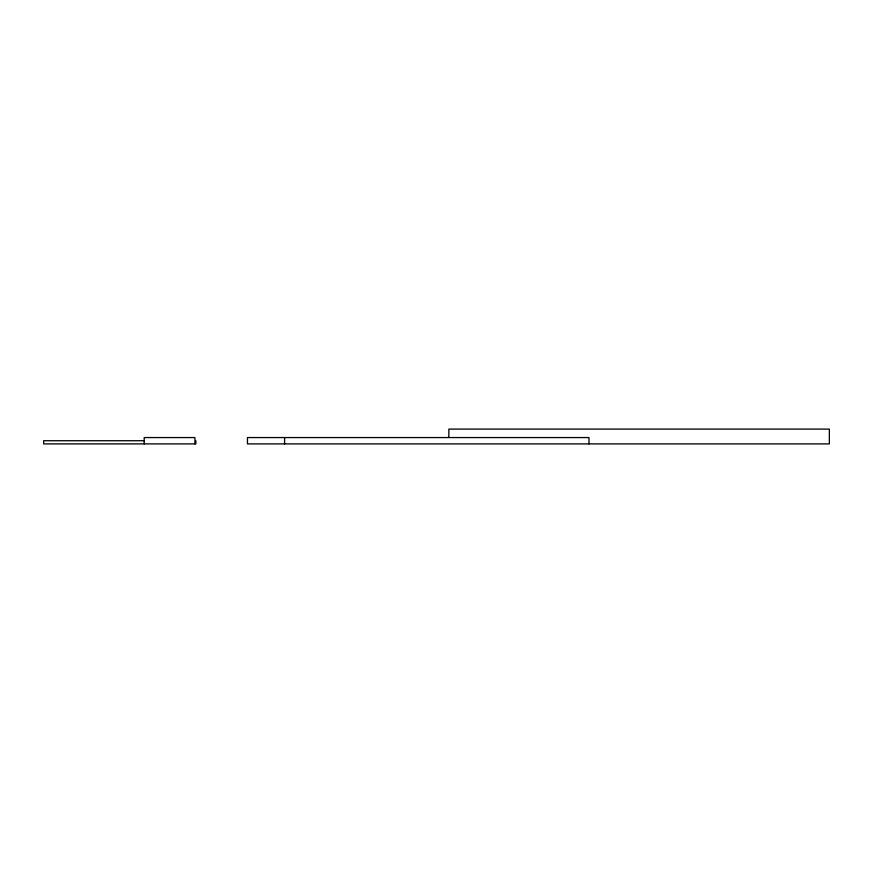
<?xml version="1.0" encoding="UTF-8"?>
<svg xmlns="http://www.w3.org/2000/svg" width="873" height="873" viewBox="0 0 873 873"><rect width="100%" height="100%" fill="white"/><g stroke="black" fill="none" stroke-linecap="round" stroke-linejoin="round"><path stroke-width="1.31" d="M144.209 440.723L43.65 440.723L43.65 443.899L195.858 443.899L195.858 440.723M589.002 443.899L589.002 437.559L247.463 437.559L247.463 443.899L829.35 443.899L829.35 429.101L448.842 429.101L448.842 437.177M284.598 437.559L284.598 443.899M194.941 443.899L194.941 437.559L144.198 437.559L144.198 443.899"/></g></svg>
